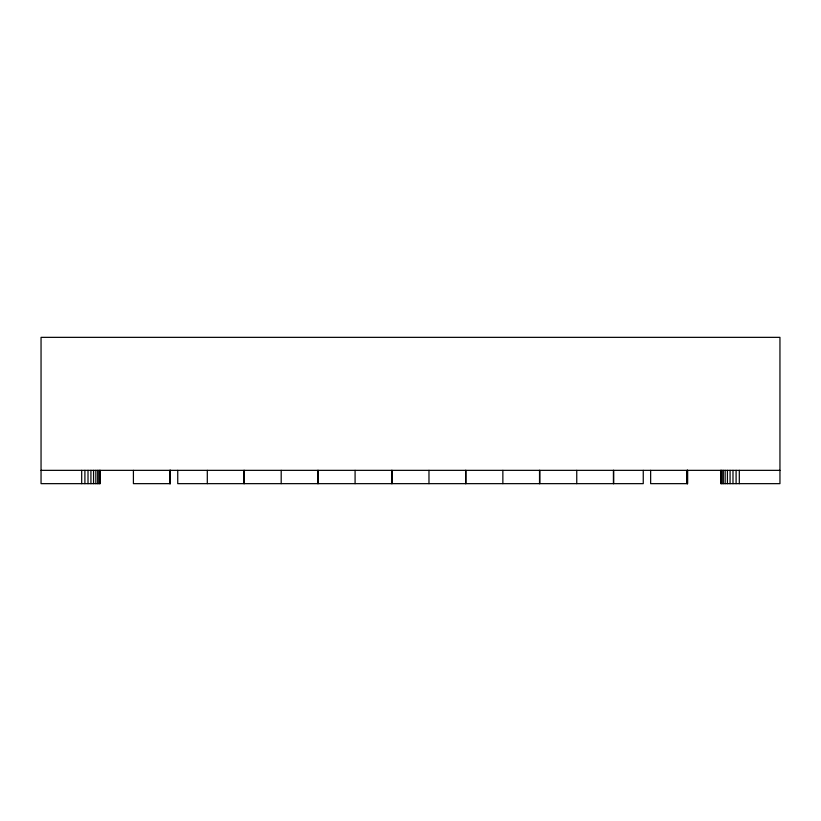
<?xml version="1.0" encoding="UTF-8"?>
<svg xmlns="http://www.w3.org/2000/svg" width="821" height="821" viewBox="0 0 821 821"><rect width="100%" height="100%" fill="white"/><g stroke="black" fill="none" stroke-linecap="round" stroke-linejoin="round"><path stroke-width="1.23" d="M41.05 470.351L779.95 470.351M739.311 470.351L739.311 483.651M736.098 470.351L736.098 483.651M732.989 470.351L732.989 483.651M730.074 470.351L730.074 483.651M727.437 470.351L727.437 483.651M725.159 470.351L725.159 483.651M723.311 470.351L723.311 483.651M721.957 470.351L721.957 483.651M721.115 470.351L721.115 483.651M720.838 470.351L720.838 483.651L779.95 483.651L779.95 337.349L41.05 337.349L41.05 483.651L100.162 483.651L100.162 470.351M687.588 470.351L687.588 483.651L650.643 483.651L650.643 470.351M687.454 470.351L687.454 483.651M687.31 470.351L687.31 483.651M687.054 470.351L687.054 483.651M643.254 470.351L643.254 483.651L177.746 483.651L177.746 470.351M613.698 470.351L613.698 483.651M613.42 470.351L613.42 483.651M576.753 470.351L576.753 483.651M539.808 470.351L539.808 483.651M539.53 470.351L539.53 483.651M502.863 470.351L502.863 483.651M465.918 470.351L465.918 483.651M465.64 470.351L465.64 483.651M428.973 470.351L428.973 483.651M392.028 470.351L392.028 483.651M391.75 470.351L391.75 483.651M355.083 470.351L355.083 483.651M318.138 470.351L318.138 483.651M317.86 470.351L317.86 483.651M281.193 470.351L281.193 483.651M244.248 470.351L244.248 483.651M243.97 470.351L243.97 483.651M207.303 470.351L207.303 483.651M170.358 470.351L170.358 483.651L133.413 483.651L133.413 470.351M170.224 470.351L170.224 483.651M170.08 470.351L170.08 483.651M169.824 470.351L169.824 483.651M99.885 470.351L99.885 483.651M99.043 470.351L99.043 483.651M97.689 470.351L97.689 483.651M95.841 470.351L95.841 483.651M93.563 470.351L93.563 483.651M90.926 470.351L90.926 483.651M88.011 470.351L88.011 483.651M84.902 470.351L84.902 483.651M81.69 470.351L81.69 483.651"/></g></svg>
